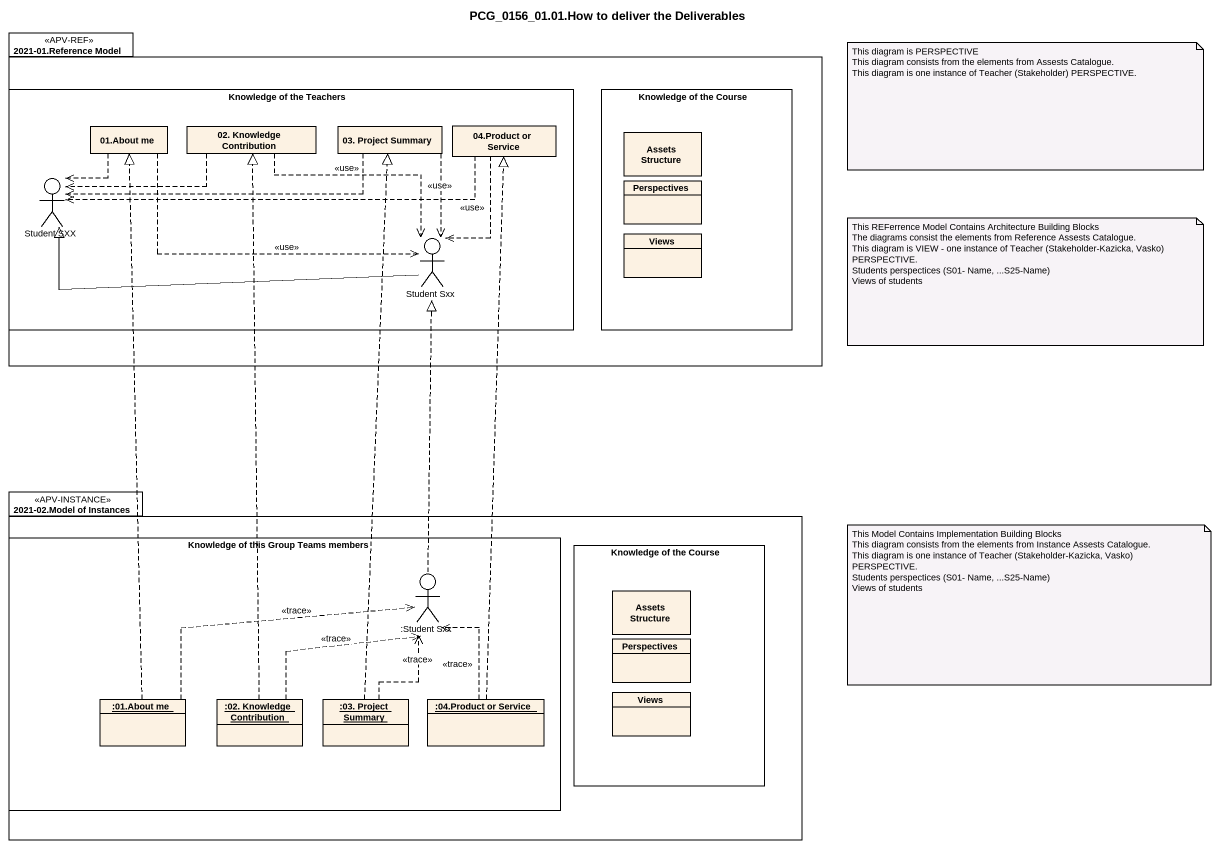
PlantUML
@startuml
title PCG_0156_01.01.How to deliver the Deliverables
allowmixing
hide circle
hide empty members
package "2021-01.Reference Model" as p2021_01_Reference_Model <<APV-REF>> {
  rectangle "Knowledge of the Teachers" as Knowledge_of_the_Teachers {
    class "04.Product or Service" as c04_Product_or_Service
    class "01.About me" as c01_About_me
    class "02. Knowledge Contribution" as c02_Knowledge_Contribution
    class "03. Project Summary" as c03_Project_Summary
    actor "Student SXX" as Student_SXX
    actor "Student Sxx" as Student_Sxx
  }
  rectangle "Knowledge of the Course" as Knowledge_of_the_Course {
    class "Assets Structure" as Assets_Structure
    class Perspectives
    class Views
  }
}
package "2021-02.Model of Instances" as p2021_02_Model_of_Instances <<APV-INSTANCE>> {
  rectangle "Knowledge of this Group Teams members" as Knowledge_of_this_Group {
    actor ":Student Sxx" as Student_Sxx_2
    object ":01.About me" as o01_About_me
    object ":02. Knowledge Contribution" as o02_Knowledge_Contribution
    object ":03. Project Summary" as o03_Project_Summary
    object ":04.Product or Service" as o04_Product_or_Service
  }
  rectangle "Knowledge of the Course" as Knowledge_of_the_Course_2 {
    class "Assets Structure" as Assets_Structure_2
    class "Perspectives" as Perspectives_2
    class "Views" as Views_2
  }
}
c04_Product_or_Service .left.> Student_SXX
c04_Product_or_Service ..> Student_Sxx : <<use>>
c01_About_me ..> Student_SXX
c01_About_me .right.> Student_Sxx : <<use>>
c02_Knowledge_Contribution .left.> Student_SXX
c02_Knowledge_Contribution ..> Student_Sxx : <<use>>
c03_Project_Summary .left.> Student_SXX
c03_Project_Summary ..> Student_Sxx : <<use>>
Student_Sxx -left-|> Student_SXX
Student_Sxx_2 .up.|> Student_Sxx
o01_About_me .up.|> c01_About_me
o01_About_me .right.> Student_Sxx_2 : <<trace>>
o02_Knowledge_Contribution .up.|> c02_Knowledge_Contribution
o02_Knowledge_Contribution .up.> Student_Sxx_2 : <<trace>>
o03_Project_Summary .up.|> c03_Project_Summary
o03_Project_Summary .up.> Student_Sxx_2 : <<trace>>
o04_Product_or_Service .up.|> c04_Product_or_Service
o04_Product_or_Service .up.> Student_Sxx_2 : <<trace>>
note as N1
  This diagram is PERSPECTIVE
  This diagram consists from the elements from Assests Catalogue.
  This diagram is one instance of Teacher (Stakeholder) PERSPECTIVE.
end note
note as N2
  This REFerrence Model Contains Architecture Building Blocks
  The diagrams consist the elements from Reference Assests Catalogue.
  This diagram is VIEW - one instance of Teacher (Stakeholder-Kazicka, Vasko) PERSPECTIVE.
  Students perspectices (S01- Name, ...S25-Name)
  Views of students
end note
note as N3
  This Model Contains Implementation Building Blocks
  This diagram consists from the elements from Instance Assests Catalogue.
  This diagram is one instance of Teacher (Stakeholder-Kazicka, Vasko) PERSPECTIVE.
  Students perspectices (S01- Name, ...S25-Name)
  Views of students
end note
@enduml
